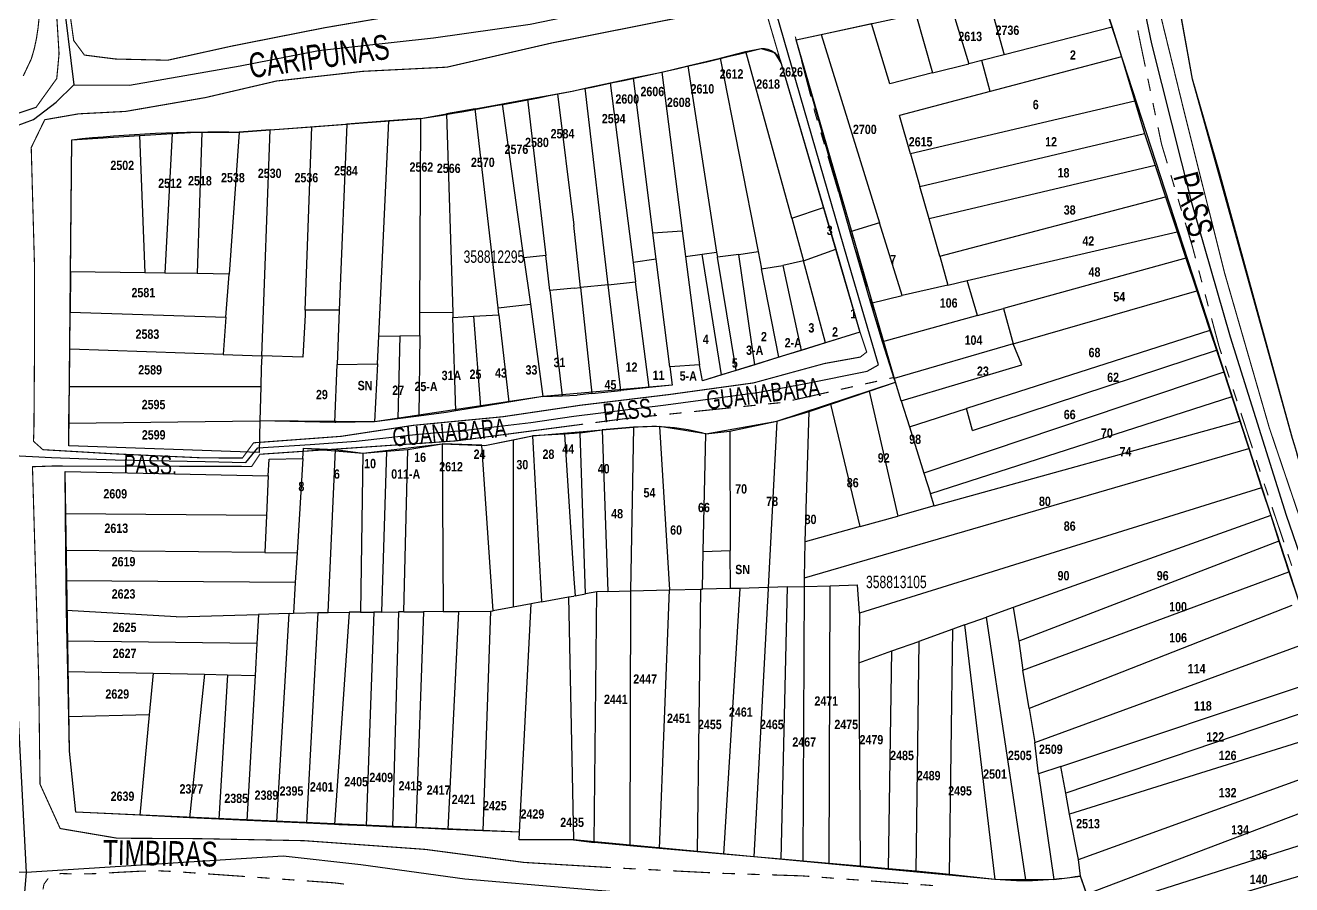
# Model space of a CAD drawing. Extents: x 201676 to 203188, y 4837754 to 4839005.
# Drawn here: x 202229.9 to 202434.2, y 4838396.4 to 4838535 of the extents above; entities that cross this region are included whole.
import ezdxf
from ezdxf.enums import TextEntityAlignment as Align

# ---------------------------------------------------------------- set-up
doc = ezdxf.new("R2010")
doc.units = 0
doc.header["$LTSCALE"] = 1.5
doc.header["$MEASUREMENT"] = 0
for name, pattern in [('PHANTOMX2', [5, 2.5, -0.5, 0.5, -0.5, 0.5, -0.5]), ('TRACO_11', [8, 3, -1, 3, -1]), ('TRACO_25', [8, 3, -1, 1, -1, 1, -1])]:
    doc.linetypes.add(name, pattern=pattern)
for name, color, linetype in [('CD-MALHA-LOTES', 40, 'CONTINUOUS'), ('CD_TXT_QUADRA', 7, 'CONTINUOUS'), ('HD-CURSO-PERENE', 170, 'CONTINUOUS'), ('RU-QUADRAS', 210, 'CONTINUOUS'), ('SV-EIXO-RUA-N-PAV', 6, 'CONTINUOUS'), ('SV-EIXO-RUA-PAV', 20, 'CONTINUOUS'), ('SV-RUA-NAO-PAV-S-GUIA-C-GUIA', 7, 'PHANTOMX2'), ('SV-RUA-PAVIM-S-GUIA-C-GUIA', 7, 'CONTINUOUS'), ('SV-TXT-RUA-N-PAV-S-GUIA-C-GUIA', 7, 'CONTINUOUS'), ('Th_NmrPort', 7, 'CONTINUOUS')]:
    doc.layers.add(name, color=color, linetype=linetype)
doc.styles.add('ARIAL', font='ARIAL.TTF')
doc.styles.get("Standard").update_dxf_attribs({"font": 'swisscbo.ttf'})

msp = doc.modelspace()

# ---------------------------------------------------------------- linework, layer by layer
at = {"layer": 'CD-MALHA-LOTES', "linetype": 'Continuous'}
for p, q in [((202403.24, 4838540.69), (202405.2, 4838534.68)), ((202418.17, 4838526.28), (202415.71, 4838540)), ((202379.4, 4838537.56), (202382.11, 4838528.79)), ((202385.57, 4838538.37), (202387.78, 4838530.23)), ((202358.27, 4838533.53), (202366.41, 4838535.3)), ((202369.37, 4838525.54), (202366.41, 4838535.3)), ((202373.53, 4838536.79), (202376.27, 4838527.3)), ((202354.24, 4838532.66), (202358.27, 4838533.53)), ((202358.27, 4838533.53), (202367.7, 4838503.13)), ((202405.2, 4838534.68), (202387.78, 4838530.23)), ((202405.2, 4838534.68), (202406.71, 4838529.9)), ((202346.11, 4838530.77), (202348.59, 4838531.24)), ((202348.59, 4838531.24), (202350.76, 4838530.59)), ((202362.99, 4838501.68), (202354.24, 4838532.66)), ((202336.79, 4838528.45), (202341.98, 4838529.7)), ((202341.98, 4838529.7), (202346.11, 4838530.77)), ((202341.98, 4838529.7), (202348.11, 4838498.48)), ((202353.53, 4838503.88), (202346.11, 4838530.77)), ((202350.76, 4838530.59), (202351.84, 4838528.85)), ((202384.19, 4838529.32), (202382.11, 4838528.79)), ((202387.78, 4838530.23), (202384.19, 4838529.32)), ((202385.52, 4838524.32), (202384.19, 4838529.32)), ((202406.71, 4838529.9), (202385.52, 4838524.32)), ((202406.71, 4838529.9), (202408.9, 4838522.75)), ((202327.99, 4838526.53), (202332.56, 4838527.44)), ((202332.56, 4838527.44), (202336.79, 4838528.45)), ((202332.56, 4838527.44), (202335.88, 4838501.86)), ((202336.79, 4838528.45), (202341.43, 4838498.37)), ((202351.84, 4838528.85), (202358.68, 4838505.6)), ((202376.27, 4838527.3), (202369.37, 4838525.54)), ((202376.27, 4838527.3), (202382.11, 4838528.79)), ((202320.2, 4838524.84), (202324.23, 4838525.73)), ((202324.23, 4838525.73), (202327.99, 4838526.53)), ((202324.23, 4838525.73), (202327.95, 4838496.75)), ((202331.14, 4838501.53), (202327.99, 4838526.53)), ((202422.55, 4838511.22), (202418.17, 4838526.28)), ((202306.87, 4838522.34), (202310.94, 4838523.08)), ((202310.94, 4838523.08), (202315.76, 4838523.96)), ((202310.94, 4838523.08), (202313.86, 4838497.87)), ((202315.76, 4838523.96), (202318.4, 4838524.44)), ((202315.76, 4838523.96), (202318.41, 4838502.73)), ((202318.4, 4838524.44), (202320.2, 4838524.84)), ((202323.95, 4838493.14), (202320.2, 4838524.84)), ((202385.52, 4838524.32), (202370.9, 4838520.46)), ((202302.49, 4838521.54), (202297.83, 4838520.69)), ((202302.49, 4838521.54), (202306.87, 4838522.34)), ((202306.16, 4838489.41), (202302.49, 4838521.54)), ((202310.34, 4838497.47), (202306.87, 4838522.34)), ((202408.9, 4838522.75), (202372.67, 4838514.25)), ((202408.9, 4838522.75), (202410.46, 4838517.56)), ((202276.15, 4838518.62), (202281.75, 4838519.05)), ((202281.75, 4838519.05), (202280.55, 4838489.04)), ((202288.56, 4838519.56), (202281.75, 4838519.05)), ((202286.92, 4838484.86), (202288.56, 4838519.56)), ((202293.73, 4838519.95), (202288.56, 4838519.56)), ((202293.55, 4838488.59), (202293.73, 4838519.95)), ((202293.73, 4838519.95), (202297.83, 4838520.69)), ((202297.83, 4838520.69), (202298.87, 4838488.68)), ((202372.67, 4838514.25), (202370.9, 4838520.46)), ((202237.41, 4838516.54), (202248.35, 4838517.21)), ((202248.35, 4838517.21), (202253.58, 4838517.52)), ((202248.35, 4838517.21), (202249.17, 4838495.05)), ((202253.58, 4838517.52), (202252.41, 4838495)), ((202253.58, 4838517.52), (202257.6, 4838517.77)), ((202257.6, 4838517.77), (202258.37, 4838517.77)), ((202258.37, 4838517.77), (202257.65, 4838494.93)), ((202258.37, 4838517.77), (202264.42, 4838517.77)), ((202264.42, 4838517.77), (202262.77, 4838494.86)), ((202269.43, 4838518.12), (202264.42, 4838517.77)), ((202268.05, 4838481.66), (202269.43, 4838518.12)), ((202269.43, 4838518.12), (202276.15, 4838518.62)), ((202275.06, 4838489.04), (202276.15, 4838518.62)), ((202374.19, 4838508.97), (202410.46, 4838517.56)), ((202410.46, 4838517.56), (202412.17, 4838512.4)), ((202237.2, 4838495.21), (202237.41, 4838516.54)), ((202372.67, 4838514.25), (202374.19, 4838508.97)), ((202412.17, 4838512.4), (202375.69, 4838503.75)), ((202412.17, 4838512.4), (202413.84, 4838507.33)), ((202434.34, 4838468.33), (202422.55, 4838511.22)), ((202375.69, 4838503.75), (202374.19, 4838508.97)), ((202377.43, 4838497.74), (202413.84, 4838507.33)), ((202413.84, 4838507.33), (202415.69, 4838501.7)), ((202353.53, 4838503.88), (202358.68, 4838505.6)), ((202358.68, 4838505.6), (202360.67, 4838498.86)), ((202319.48, 4838492.68), (202318.41, 4838502.73)), ((202353.53, 4838503.88), (202355.45, 4838496.99)), ((202367.7, 4838503.13), (202362.99, 4838501.68)), ((202371.33, 4838491.38), (202367.7, 4838503.13)), ((202377.43, 4838497.74), (202375.69, 4838503.75)), ((202331.14, 4838501.53), (202335.88, 4838501.86)), ((202331.68, 4838497.24), (202331.14, 4838501.53)), ((202335.88, 4838501.86), (202336.42, 4838497.68)), ((202366.3, 4838490.18), (202362.99, 4838501.68)), ((202381.82, 4838493.8), (202415.69, 4838501.7)), ((202415.69, 4838501.7), (202417.12, 4838497.41)), ((202339.07, 4838498.05), (202341.43, 4838498.37)), ((202341.43, 4838498.37), (202341.56, 4838497.56)), ((202344.98, 4838498.04), (202348.11, 4838498.48)), ((202348.11, 4838498.48), (202348.66, 4838495.68)), ((202355.45, 4838496.99), (202360.67, 4838498.86)), ((202360.67, 4838498.86), (202364.55, 4838485.49)), ((202313.86, 4838497.87), (202310.34, 4838497.47)), ((202310.34, 4838497.47), (202311.38, 4838490.02)), ((202314.52, 4838492.22), (202313.86, 4838497.87)), ((202331.68, 4838497.24), (202327.95, 4838496.75)), ((202327.95, 4838496.75), (202328.35, 4838493.62)), ((202333.85, 4838479.92), (202331.68, 4838497.24)), ((202336.42, 4838497.68), (202339.07, 4838498.05)), ((202336.42, 4838497.68), (202338.67, 4838480.23)), ((202342.22, 4838478.59), (202339.07, 4838498.05)), ((202344.98, 4838498.04), (202341.56, 4838497.56)), ((202344.58, 4838479.32), (202341.56, 4838497.56)), ((202347.58, 4838480.24), (202344.98, 4838498.04)), ((202355.45, 4838496.99), (202352.1, 4838496.23)), ((202359.01, 4838483.78), (202355.45, 4838496.99)), ((202377.43, 4838497.74), (202378.73, 4838493.08)), ((202417.12, 4838497.41), (202387.68, 4838489.31)), ((202417.12, 4838497.41), (202418.87, 4838492.16)), ((202237.2, 4838495.21), (202237.14, 4838488.74)), ((202249.17, 4838495.05), (202237.2, 4838495.21)), ((202252.41, 4838495), (202249.17, 4838495.05)), ((202257.65, 4838494.93), (202252.41, 4838495)), ((202262.77, 4838494.86), (202257.65, 4838494.93)), ((202262.26, 4838487.92), (202262.77, 4838494.86)), ((202348.66, 4838495.68), (202352.1, 4838496.23)), ((202351.45, 4838481.44), (202348.66, 4838495.68)), ((202352.1, 4838496.23), (202355.04, 4838482.55)), ((202318.42, 4838492.57), (202314.52, 4838492.22)), ((202318.42, 4838492.57), (202319.48, 4838492.68)), ((202323.95, 4838493.14), (202319.48, 4838492.68)), ((202319.48, 4838492.68), (202321.3, 4838475.59)), ((202323.95, 4838493.14), (202328.35, 4838493.62)), ((202325.96, 4838476.08), (202323.95, 4838493.14)), ((202330.53, 4838476.57), (202328.35, 4838493.62)), ((202378.73, 4838493.08), (202371.33, 4838491.38)), ((202378.73, 4838493.08), (202381.82, 4838493.8)), ((202383.5, 4838488.16), (202381.82, 4838493.8)), ((202314.52, 4838492.22), (202316.49, 4838475.23)), ((202366.3, 4838490.18), (202371.33, 4838491.38)), ((202389.24, 4838483.58), (202418.87, 4838492.16)), ((202418.87, 4838492.16), (202421, 4838485.78)), ((202237.08, 4838482.75), (202237.14, 4838488.74)), ((202237.14, 4838488.74), (202262.26, 4838487.92)), ((202275.03, 4838488.29), (202274.69, 4838481.43)), ((202275.06, 4838489.04), (202275.03, 4838488.29)), ((202280.55, 4838489.04), (202275.06, 4838489.04)), ((202280.55, 4838489.04), (202280.2, 4838480.26)), ((202293.53, 4838484.97), (202293.55, 4838488.59)), ((202298.87, 4838488.68), (202293.55, 4838488.59)), ((202298.87, 4838488.68), (202298.9, 4838487.87)), ((202302.23, 4838488.05), (202306.29, 4838488.27)), ((202306.16, 4838489.41), (202311.38, 4838490.02)), ((202306.29, 4838488.27), (202306.16, 4838489.41)), ((202306.29, 4838488.27), (202307.89, 4838474.2)), ((202311.38, 4838490.02), (202313.37, 4838475.11)), ((202368.2, 4838483.95), (202366.3, 4838490.18)), ((202383.5, 4838488.16), (202368.2, 4838483.95)), ((202383.5, 4838488.16), (202387.68, 4838489.31)), ((202387.68, 4838489.31), (202389.24, 4838483.58)), ((202262.26, 4838487.92), (202261.83, 4838481.88)), ((202298.9, 4838487.87), (202302.23, 4838488.05)), ((202299.38, 4838472.8), (202298.9, 4838487.87)), ((202302.23, 4838488.05), (202303.33, 4838473.45)), ((202286.7, 4838480.36), (202286.92, 4838484.86)), ((202286.92, 4838484.86), (202290.33, 4838484.91)), ((202290.33, 4838484.91), (202290, 4838471.5)), ((202290.33, 4838484.91), (202293.53, 4838484.97)), ((202293.53, 4838484.97), (202293.38, 4838471.92)), ((202364.55, 4838485.49), (202359.01, 4838483.78)), ((202421, 4838485.78), (202381.72, 4838473.18)), ((202421, 4838485.78), (202422.06, 4838482.61)), ((202237.02, 4838476.7), (202237.08, 4838482.75)), ((202261.83, 4838481.88), (202237.08, 4838482.75)), ((202355.04, 4838482.55), (202351.45, 4838481.44)), ((202359.01, 4838483.78), (202355.04, 4838482.55)), ((202370.04, 4838478.01), (202368.2, 4838483.95)), ((202389.24, 4838483.58), (202370.04, 4838478.01)), ((202382.72, 4838469.64), (202422.06, 4838482.61)), ((202390.67, 4838480.24), (202389.24, 4838483.58)), ((202422.06, 4838482.61), (202423.23, 4838479.06)), ((202261.83, 4838481.88), (202268.05, 4838481.66)), ((202268.05, 4838481.66), (202267.97, 4838479.69)), ((202274.69, 4838481.43), (202268.05, 4838481.66)), ((202279.83, 4838470.9), (202280.2, 4838480.26)), ((202280.2, 4838480.26), (202286.7, 4838480.36)), ((202286.7, 4838480.36), (202286.26, 4838471.02)), ((202338.67, 4838480.23), (202333.85, 4838479.92)), ((202339.15, 4838477.64), (202338.67, 4838480.23)), ((202347.58, 4838480.24), (202344.58, 4838479.32)), ((202351.45, 4838481.44), (202347.58, 4838480.24)), ((202371.19, 4838474.4), (202390.67, 4838480.24)), ((202267.97, 4838479.69), (202267.9, 4838476.7)), ((202333.85, 4838479.92), (202334.23, 4838476.96)), ((202342.22, 4838478.59), (202339.15, 4838477.64)), ((202344.58, 4838479.32), (202342.22, 4838478.59)), ((202370.27, 4838477.41), (202370.04, 4838478.01)), ((202423.23, 4838479.06), (202374.87, 4838462.76)), ((202423.23, 4838479.06), (202424.52, 4838475.06)), ((202236.96, 4838470.79), (202237.02, 4838476.7)), ((202237.02, 4838476.7), (202267.9, 4838476.7)), ((202267.9, 4838476.7), (202267.77, 4838471.2)), ((202321.3, 4838475.59), (202325.96, 4838476.08)), ((202330.53, 4838476.57), (202325.96, 4838476.08)), ((202334.23, 4838476.96), (202330.53, 4838476.57)), ((202359.82, 4838473.85), (202366.05, 4838475.97)), ((202366.05, 4838475.97), (202370.27, 4838477.41)), ((202366.05, 4838475.97), (202370.66, 4838455.81)), ((202371.19, 4838474.4), (202370.27, 4838477.41)), ((202307.89, 4838474.2), (202303.33, 4838473.45)), ((202313.37, 4838475.11), (202307.89, 4838474.2)), ((202313.37, 4838475.11), (202316.49, 4838475.23)), ((202316.49, 4838475.23), (202318.94, 4838475.33)), ((202321.3, 4838475.59), (202318.94, 4838475.33)), ((202371.19, 4838474.4), (202372.52, 4838470.23)), ((202424.52, 4838475.06), (202375.91, 4838459.43)), ((202424.52, 4838475.06), (202425.81, 4838471.14)), ((202293.38, 4838471.92), (202290, 4838471.5)), ((202297.81, 4838472.54), (202293.38, 4838471.92)), ((202299.38, 4838472.8), (202297.81, 4838472.54)), ((202303.33, 4838473.45), (202299.38, 4838472.8)), ((202351.13, 4838471.13), (202356.36, 4838472.67)), ((202355.69, 4838451.67), (202356.36, 4838472.67)), ((202356.36, 4838472.67), (202359.82, 4838473.85)), ((202364.6, 4838454.14), (202359.82, 4838473.85)), ((202372.52, 4838470.23), (202381.72, 4838473.18)), ((202382.72, 4838469.64), (202381.72, 4838473.18)), ((202236.93, 4838467.17), (202236.96, 4838470.79)), ((202236.96, 4838470.79), (202267.77, 4838471.2)), ((202267.77, 4838471.2), (202267.64, 4838466.1)), ((202279.83, 4838470.9), (202267.77, 4838471.2)), ((202280.01, 4838470.9), (202279.83, 4838470.9)), ((202286.26, 4838471.02), (202280.01, 4838470.9)), ((202290, 4838471.5), (202286.26, 4838471.02)), ((202328.03, 4838470.15), (202322.97, 4838469.75)), ((202328.03, 4838470.15), (202327.54, 4838443.76)), ((202332.2, 4838470.29), (202328.03, 4838470.15)), ((202339.69, 4838469.11), (202332.2, 4838470.29)), ((202332.2, 4838470.29), (202333.8, 4838443.93)), ((202343.53, 4838469.53), (202351.13, 4838471.13)), ((202351.13, 4838471.13), (202349.74, 4838444.3)), ((202372.52, 4838470.23), (202374.87, 4838462.76)), ((202376.53, 4838457.45), (202425.81, 4838471.14)), ((202425.81, 4838471.14), (202427.25, 4838466.7)), ((202304.01, 4838467.22), (202308.58, 4838468.13)), ((202308.58, 4838468.13), (202311.72, 4838468.76)), ((202308.58, 4838468.13), (202308.58, 4838441.13)), ((202316.87, 4838469.04), (202311.72, 4838468.76)), ((202311.72, 4838468.76), (202313.18, 4838441.97)), ((202318.42, 4838469.12), (202316.87, 4838469.04)), ((202316.87, 4838469.04), (202318.41, 4838445.71)), ((202319.44, 4838469.23), (202318.42, 4838469.12)), ((202319.44, 4838469.23), (202322.97, 4838469.75)), ((202320.3, 4838443.26), (202319.44, 4838469.23)), ((202322.97, 4838469.75), (202323.85, 4838443.67)), ((202339.27, 4838450.1), (202339.69, 4838469.11)), ((202339.69, 4838469.11), (202343.53, 4838469.53)), ((202343.53, 4838469.53), (202343.59, 4838450.29)), ((202267.64, 4838466.1), (202236.93, 4838467.17)), ((202274.68, 4838465.09), (202274.78, 4838466.75)), ((202274.78, 4838466.75), (202279.93, 4838466.55)), ((202278.76, 4838440.27), (202279.93, 4838466.55)), ((202279.93, 4838466.55), (202284.36, 4838465.98)), ((202284.36, 4838465.98), (202284, 4838440.31)), ((202284.36, 4838465.98), (202288.15, 4838466.29)), ((202288.15, 4838466.29), (202287.36, 4838440.33)), ((202288.15, 4838466.29), (202291.63, 4838466.58)), ((202290.96, 4838440.36), (202291.63, 4838466.58)), ((202291.63, 4838466.58), (202297.16, 4838467.46)), ((202297.16, 4838467.46), (202297.32, 4838440.41)), ((202303.53, 4838467.24), (202297.16, 4838467.46)), ((202303.53, 4838467.24), (202304.01, 4838467.22)), ((202305.36, 4838440.54), (202303.53, 4838467.24)), ((202355.59, 4838445.86), (202427.25, 4838466.7)), ((202427.25, 4838466.7), (202429.3, 4838460.38)), ((202269.11, 4838462.3), (202269.23, 4838465)), ((202269.23, 4838465), (202274.68, 4838465.09)), ((202274.68, 4838465.09), (202273.75, 4838449.89)), ((202236.42, 4838456.19), (202236.35, 4838463.03)), ((202236.35, 4838463.03), (202269.11, 4838462.3)), ((202269.11, 4838462.3), (202268.83, 4838455.93)), ((202374.87, 4838462.76), (202375.91, 4838459.43)), ((202429.3, 4838460.38), (202364.46, 4838440.13)), ((202429.3, 4838460.38), (202430.8, 4838455.89)), ((202376.53, 4838457.45), (202375.91, 4838459.43)), ((202268.83, 4838455.93), (202236.42, 4838456.19)), ((202236.47, 4838450.25), (202236.42, 4838456.19)), ((202268.83, 4838455.93), (202268.56, 4838449.94)), ((202364.6, 4838454.14), (202370.66, 4838455.81)), ((202376.53, 4838457.45), (202370.66, 4838455.81)), ((202430.8, 4838455.89), (202389.27, 4838441.05)), ((202430.8, 4838455.89), (202432.13, 4838451.79)), ((202364.6, 4838454.14), (202355.69, 4838451.67)), ((202355.59, 4838445.86), (202355.69, 4838451.67)), ((202432.13, 4838451.79), (202390.18, 4838435.62)), ((202432.13, 4838451.79), (202433.72, 4838446.84)), ((202268.56, 4838449.94), (202236.47, 4838450.25)), ((202236.51, 4838445.36), (202236.47, 4838450.25)), ((202268.56, 4838449.94), (202273.75, 4838449.89)), ((202273.75, 4838449.89), (202273.46, 4838445.11)), ((202339.13, 4838444.05), (202339.27, 4838450.1)), ((202339.27, 4838450.1), (202343.59, 4838450.29)), ((202343.67, 4838444.16), (202343.59, 4838450.29)), ((202273.46, 4838445.11), (202236.51, 4838445.36)), ((202236.55, 4838440.56), (202236.51, 4838445.36)), ((202318.41, 4838445.71), (202318.59, 4838442.94)), ((202355.59, 4838444.45), (202355.59, 4838445.86)), ((202390.84, 4838430.94), (202433.72, 4838446.84)), ((202433.72, 4838446.84), (202435.37, 4838441.88)), ((202273.46, 4838445.11), (202273.15, 4838440.13)), ((202318.59, 4838442.94), (202320.3, 4838443.26)), ((202322.11, 4838443.6), (202320.3, 4838443.26)), ((202321.69, 4838403.14), (202322.11, 4838443.6)), ((202323.85, 4838443.67), (202322.11, 4838443.6)), ((202323.85, 4838443.67), (202327.54, 4838443.76)), ((202327.54, 4838443.76), (202327.43, 4838402.6)), ((202327.54, 4838443.76), (202333.8, 4838443.93)), ((202332.21, 4838402.19), (202333.8, 4838443.93)), ((202333.8, 4838443.93), (202338.81, 4838444.04)), ((202338.81, 4838444.04), (202338.27, 4838401.66)), ((202338.81, 4838444.04), (202339.13, 4838444.05)), ((202343.67, 4838444.16), (202339.13, 4838444.05)), ((202345.19, 4838444.14), (202342.55, 4838401.3)), ((202345.19, 4838444.14), (202343.67, 4838444.16)), ((202349.74, 4838444.3), (202345.19, 4838444.14)), ((202349.74, 4838444.13), (202347.4, 4838400.87)), ((202352.88, 4838444.38), (202349.74, 4838444.3)), ((202349.74, 4838444.13), (202349.74, 4838444.3)), ((202351.81, 4838400.49), (202352.88, 4838444.38)), ((202352.88, 4838444.38), (202355.59, 4838444.45)), ((202355.37, 4838400.17), (202355.59, 4838444.45)), ((202355.59, 4838444.45), (202359.72, 4838444.55)), ((202359.6, 4838399.79), (202359.72, 4838444.55)), ((202359.72, 4838444.55), (202364.15, 4838444.7)), ((202364.46, 4838440.13), (202364.15, 4838444.7)), ((202311.5, 4838441.66), (202308.58, 4838441.13)), ((202309.64, 4838404.81), (202311.5, 4838441.66)), ((202313.18, 4838441.97), (202311.5, 4838441.66)), ((202313.18, 4838441.97), (202317.55, 4838442.77)), ((202317.55, 4838442.77), (202318.41, 4838442.92)), ((202317.55, 4838442.77), (202318.36, 4838403.57)), ((202318.59, 4838442.94), (202318.41, 4838442.92)), ((202434.19, 4838441.41), (202391.86, 4838424.76)), ((202254.23, 4838439.56), (202236.55, 4838440.56)), ((202236.66, 4838435.64), (202236.55, 4838440.56)), ((202254.23, 4838439.56), (202267.55, 4838439.96)), ((202267.55, 4838439.96), (202267.28, 4838435.27)), ((202272.48, 4838440.11), (202267.55, 4838439.96)), ((202270.5, 4838406.48), (202272.48, 4838440.11)), ((202272.48, 4838440.11), (202273.15, 4838440.13)), ((202273.15, 4838440.13), (202277.12, 4838440.26)), ((202277.12, 4838440.26), (202275.25, 4838406.25)), ((202277.12, 4838440.26), (202278.76, 4838440.27)), ((202278.76, 4838440.27), (202282.13, 4838440.29)), ((202282.13, 4838440.29), (202279.79, 4838406.04)), ((202284, 4838440.31), (202282.13, 4838440.29)), ((202284, 4838440.31), (202286.14, 4838440.33)), ((202286.14, 4838440.33), (202284.91, 4838405.82)), ((202287.36, 4838440.33), (202286.14, 4838440.33)), ((202287.36, 4838440.33), (202290.12, 4838440.36)), ((202290.12, 4838440.36), (202289.16, 4838405.65)), ((202290.96, 4838440.36), (202290.12, 4838440.36)), ((202290.96, 4838440.36), (202294.13, 4838440.39)), ((202294.13, 4838440.39), (202292.9, 4838405.5)), ((202297.32, 4838440.41), (202294.13, 4838440.39)), ((202297.32, 4838440.41), (202299.79, 4838440.43)), ((202299.79, 4838440.43), (202298.08, 4838405.28)), ((202299.79, 4838440.43), (202304.96, 4838440.47)), ((202304.96, 4838440.47), (202303.72, 4838405.05)), ((202304.96, 4838440.47), (202305.36, 4838440.54)), ((202308.58, 4838441.13), (202305.36, 4838440.54)), ((202364.46, 4838440.13), (202364.35, 4838432.15)), ((202381.43, 4838438.25), (202384.98, 4838439.52)), ((202389.27, 4838441.05), (202384.98, 4838439.52)), ((202391.29, 4838397.12), (202384.98, 4838439.52)), ((202389.27, 4838441.05), (202390.18, 4838435.62)), ((202379.51, 4838437.56), (202374.03, 4838435.61)), ((202379.01, 4838397.98), (202379.51, 4838437.56)), ((202381.43, 4838438.25), (202379.51, 4838437.56)), ((202381.43, 4838438.25), (202386.31, 4838397.19)), ((202267.28, 4838435.27), (202236.66, 4838435.64)), ((202236.77, 4838430.72), (202236.66, 4838435.64)), ((202267.28, 4838435.27), (202266.98, 4838430.12)), ((202369.69, 4838434.06), (202374.03, 4838435.61)), ((202374.03, 4838435.61), (202373.58, 4838398.53)), ((202390.18, 4838435.62), (202390.84, 4838430.94)), ((202392.73, 4838419.27), (202436.11, 4838435.15)), ((202364.35, 4838432.15), (202369.69, 4838434.06)), ((202369.14, 4838398.93), (202369.69, 4838434.06)), ((202364.35, 4838432.15), (202364.57, 4838399.34)), ((202236.77, 4838430.72), (202250.52, 4838430.45)), ((202236.93, 4838423.42), (202236.77, 4838430.72)), ((202250.52, 4838430.45), (202249.9, 4838423.77)), ((202250.52, 4838430.45), (202258.81, 4838430.29)), ((202258.81, 4838430.29), (202256.4, 4838407.16)), ((202258.81, 4838430.29), (202262.53, 4838430.21)), ((202262.53, 4838430.21), (202261.11, 4838406.93)), ((202262.53, 4838430.21), (202266.98, 4838430.12)), ((202266.98, 4838430.12), (202265.62, 4838406.72)), ((202391.86, 4838424.76), (202390.84, 4838430.94)), ((202396.93, 4838415.41), (202437.85, 4838429.06)), ((202439, 4838425.1), (202397.76, 4838411.1)), ((202249.9, 4838423.77), (202236.93, 4838423.42)), ((202237.05, 4838417.88), (202236.93, 4838423.42)), ((202249.9, 4838423.77), (202248.4, 4838407.54)), ((202391.86, 4838424.76), (202392.73, 4838419.27)), ((202440.23, 4838420.82), (202398.34, 4838407.74)), ((202393.34, 4838414.25), (202392.73, 4838419.27)), ((202238.06, 4838408.04), (202237.05, 4838417.88)), ((202396.93, 4838415.41), (202393.34, 4838414.25)), ((202397.76, 4838411.1), (202396.93, 4838415.41)), ((202399.79, 4838400.41), (202441.73, 4838415.63)), ((202393.34, 4838414.25), (202395.82, 4838397.19)), ((202398.34, 4838407.74), (202397.76, 4838411.1)), ((202443.13, 4838410.75), (202401.14, 4838394.84)), ((202248.4, 4838407.54), (202238.06, 4838408.04)), ((202256.4, 4838407.16), (202248.4, 4838407.54)), ((202261.11, 4838406.93), (202256.4, 4838407.16)), ((202265.62, 4838406.72), (202261.11, 4838406.93)), ((202270.5, 4838406.48), (202265.62, 4838406.72)), ((202275.25, 4838406.25), (202270.5, 4838406.48)), ((202399.79, 4838400.41), (202398.34, 4838407.74)), ((202279.79, 4838406.04), (202275.25, 4838406.25)), ((202280.49, 4838406), (202279.79, 4838406.04)), ((202284.91, 4838405.82), (202280.49, 4838406)), ((202289.16, 4838405.65), (202284.91, 4838405.82)), ((202292.9, 4838405.5), (202289.16, 4838405.65)), ((202298.08, 4838405.28), (202292.9, 4838405.5)), ((202303.72, 4838405.05), (202298.08, 4838405.28)), ((202309.64, 4838404.81), (202303.72, 4838405.05)), ((202309.57, 4838403.56), (202309.64, 4838404.81)), ((202444.64, 4838405.57), (202402.06, 4838392.05)), ((202318.36, 4838403.57), (202309.57, 4838403.56)), ((202318.36, 4838403.57), (202321.69, 4838403.14)), ((202327.43, 4838402.6), (202321.69, 4838403.14)), ((202332.21, 4838402.19), (202327.43, 4838402.6)), ((202338.27, 4838401.66), (202332.21, 4838402.19)), ((202342.55, 4838401.3), (202338.27, 4838401.66)), ((202347.4, 4838400.87), (202342.55, 4838401.3)), ((202351.81, 4838400.49), (202347.4, 4838400.87)), ((202355.37, 4838400.17), (202351.81, 4838400.49)), ((202400.11, 4838397.74), (202399.79, 4838400.41)), ((202446.01, 4838400.85), (202403.36, 4838388.27)), ((202359.6, 4838399.79), (202355.37, 4838400.17)), ((202364.57, 4838399.34), (202359.6, 4838399.79)), ((202369.14, 4838398.93), (202364.57, 4838399.34)), ((202373.58, 4838398.53), (202369.14, 4838398.93)), ((202379.01, 4838397.98), (202373.58, 4838398.53)), ((202386.31, 4838397.19), (202379.01, 4838397.98)), ((202391.29, 4838397.12), (202386.31, 4838397.19)), ((202395.82, 4838397.19), (202391.29, 4838397.12)), ((202395.82, 4838397.19), (202400.11, 4838397.74)), ((202401.14, 4838394.84), (202400.11, 4838397.74))]:
    msp.add_line(p, q, dxfattribs=at)
at = {"layer": 'HD-CURSO-PERENE', "const_width": 0.18}
msp.add_lwpolyline([(202229.58, 4838526.81), (202230.89, 4838529.59), (202231.35, 4838531.17), (202231.71, 4838532.85), (202231.97, 4838534.57), (202232.15, 4838536.31)], dxfattribs=at)
at = {"layer": 'RU-QUADRAS', "color": 6, "linetype": 'Continuous'}
for points in [[(202415.71, 4838540), (202500.09, 4838545.5), (202505.25, 4838514.93), (202516.72, 4838453.25), (202445.4, 4838435.36, -0.023689), (202434.34, 4838468.33), (202418.17, 4838526.28)], [(202236.93, 4838467.17), (202237.41, 4838516.54, -0.030432), (202264.42, 4838517.77), (202293.73, 4838519.95, 0.020759), (202348.59, 4838531.24, -0.378842), (202351.84, 4838528.85), (202364.55, 4838485.49), (202339.15, 4838477.64), (202338.67, 4838480.23), (202333.85, 4838479.92), (202334.23, 4838476.96), (202313.46, 4838475.11), (202286.26, 4838471.02), (202267.77, 4838471.2), (202267.64, 4838466.1)]]:
    msp.add_lwpolyline(points, format="xyb", close=True, dxfattribs=at)
msp.add_lwpolyline([(202403.24, 4838540.69), (202435.37, 4838441.88)], dxfattribs=at)
msp.add_lwpolyline([(202446.01, 4838400.85), (202403.36, 4838388.27), (202400.11, 4838397.74, -0.063841), (202386.31, 4838397.19), (202318.36, 4838403.57), (202309.57, 4838403.56), (202309.64, 4838404.81), (202238.06, 4838408.04), (202237.05, 4838417.88), (202236.35, 4838463.03), (202269.11, 4838462.3), (202269.23, 4838465), (202274.68, 4838465.09), (202274.78, 4838466.75), (202284.36, 4838465.98), (202297.16, 4838467.46), (202304.01, 4838467.22), (202311.72, 4838468.76), (202328.03, 4838470.15, -0.095196), (202339.69, 4838469.11), (202351.13, 4838471.13), (202370.27, 4838477.41), (202354.24, 4838532.66), (202373.53, 4838536.79)], format="xyb", dxfattribs=at)
at = {"layer": 'SV-EIXO-RUA-N-PAV'}
for points in [[(202407.88, 4838549.87), (202411.57, 4838531.99), (202418.02, 4838506.38), (202424.28, 4838484.73), (202433.31, 4838455.98), (202438.84, 4838439.86), (202441.88, 4838430.46), (202447.13, 4838413.97), (202451, 4838399.23), (202451.19, 4838394.43), (202445.47, 4838392.59), (202429.07, 4838389.83), (202414.15, 4838387.62), (202401.06, 4838386.33), (202391.67, 4838387.62), (202389.64, 4838391.3), (202381.16, 4838390.56), (202365.32, 4838391.67), (202349.84, 4838393.14), (202338.41, 4838394.07), (202318.41, 4838395.71)], [(202318.41, 4838471.95), (202333.25, 4838473.78), (202348.01, 4838475.75), (202355.79, 4838477.2), (202365.7, 4838479.19), (202367.53, 4838480.2), (202362.51, 4838497.24), (202349.15, 4838543.6)], [(202226.89, 4838518.19), (202231.22, 4838519.77), (202234.91, 4838522.57), (202237.74, 4838525.37), (202246.73, 4838525.31), (202264.57, 4838528.48), (202277.2, 4838530.92), (202295.78, 4838532.95), (202311.33, 4838535.17), (202318.41, 4838536.63)], [(202226.89, 4838518.19), (202226.89, 4838486.87), (202226.96, 4838465.65), (202228.34, 4838431.48), (202230.04, 4838398.31), (202229.06, 4838386.77), (202228.34, 4838348.03), (202228.7, 4838308.57), (202230.15, 4838261.5), (202230.81, 4838208.61), (202232.21, 4838151.08), (202233.22, 4838130.48), (202233.22, 4838121.8)], [(202226.96, 4838465.65), (202234.13, 4838465.25), (202244.42, 4838464.9), (202258.9, 4838464.61), (202265.49, 4838464.44), (202267.4, 4838466.81), (202275.84, 4838467.39), (202283.27, 4838467.91), (202293.33, 4838469.01), (202300.5, 4838469.64), (202311.45, 4838470.91), (202318.41, 4838471.95)], [(202318.41, 4838395.71), (202300.83, 4838397.22), (202284.05, 4838399.56), (202271.53, 4838400.93), (202230.04, 4838398.31), (202170.65, 4838398.64), (202108.68, 4838400.35), (202065.6, 4838399.98), (202056.54, 4838400.35), (202028.67, 4838399.62), (202015.99, 4838397.81), (201977.62, 4838397.09), (201963.36, 4838396.18)]]:
    msp.add_lwpolyline(points, dxfattribs=at)
at = {"layer": 'SV-EIXO-RUA-PAV'}
msp.add_lwpolyline([(202231.87, 4838640.66), (202232.08, 4838626.16), (202233.42, 4838602.99), (202235.04, 4838571.72), (202236.12, 4838551.24), (202235.85, 4838540.73), (202237.74, 4838525.37)], dxfattribs=at)
at = {"layer": 'SV-RUA-NAO-PAV-S-GUIA-C-GUIA', "linetype": 'TRACO_25', "const_width": 0.18, "flags": 128}
for points in [[(202517.53, 4838453.72), (202516.95, 4838452.84), (202444.23, 4838432.53), (202439.08, 4838444.93), (202430.56, 4838470.09), (202423.38, 4838494.96), (202416.96, 4838520.56), (202412.4, 4838539.21), (202411.73, 4838545.53)], [(202318.41, 4838540.62), (202309.94, 4838538.9), (202293.53, 4838537.22), (202278.2, 4838534.6), (202263.36, 4838531.67), (202252.89, 4838529.36), (202244.49, 4838529.55), (202239.45, 4838530.19)], [(202318.41, 4838532.85), (202334.97, 4838536.14), (202348.98, 4838538.61), (202358.45, 4838506.28), (202360.42, 4838499.56), (202364.41, 4838485.94), (202365.63, 4838482.28), (202364.6, 4838481.47), (202358.82, 4838480.43), (202347.37, 4838477.3), (202333.81, 4838475.43), (202319.41, 4838473.69), (202318.41, 4838473.54)], [(202318.41, 4838532.85), (202314.7, 4838532.11), (202297.93, 4838528.24), (202284.4, 4838527.57), (202270.45, 4838526.01), (202258.96, 4838523.33), (202246.09, 4838521.1), (202238.53, 4838520.71), (202233.05, 4838519.76), (202230.87, 4838515.27), (202231.38, 4838496.79), (202231.39, 4838481.58), (202231.31, 4838470.23), (202231.24, 4838467.88), (202232.75, 4838466.53), (202244.19, 4838465.86), (202258.68, 4838465.2), (202264.94, 4838465.19), (202266.74, 4838467.64), (202280.84, 4838468.68), (202292.45, 4838470.45), (202306.9, 4838471.84), (202318.41, 4838473.54)], [(202318.41, 4838470.45), (202299.43, 4838467.95), (202267.75, 4838465.79), (202266.44, 4838463.83), (202234.28, 4838463.89), (202231.07, 4838463.78), (202232.08, 4838429.33), (202232.29, 4838412.56), (202235.54, 4838405.41), (202244.74, 4838403.85), (202257.7, 4838403.78), (202274.9, 4838403.45), (202294.47, 4838402.04), (202310.36, 4838399.94), (202318.41, 4838399.46)]]:
    msp.add_lwpolyline(points, dxfattribs=at)
at = {"layer": 'SV-RUA-NAO-PAV-S-GUIA-C-GUIA', "const_width": 0.18}
for points in [[(202354.12, 4838533.16), (202354.62, 4838531.23)], [(202410.57, 4838528.33), (202409.35, 4838534.2)], [(202355.12, 4838529.29), (202356.63, 4838523.48)], [(202411.39, 4838524.41), (202410.98, 4838526.37)], [(202357.13, 4838521.55), (202357.31, 4838520.84)], [(202357.31, 4838520.84), (202357.67, 4838519.62)], [(202412.21, 4838520.49), (202411.8, 4838522.45)], [(202358.24, 4838517.7), (202358.81, 4838515.79)], [(202413.18, 4838515.87), (202412.62, 4838518.54)], [(202413.25, 4838515.61), (202413.18, 4838515.87)], [(202414.12, 4838512.73), (202413.25, 4838515.61)], [(202359.37, 4838513.87), (202361.08, 4838508.11)], [(202415.27, 4838508.9), (202414.7, 4838510.82)], [(202416.43, 4838505.07), (202415.85, 4838506.99)], [(202361.64, 4838506.2), (202362.21, 4838504.28)], [(202418.15, 4838499.36), (202417.01, 4838503.16)], [(202362.78, 4838502.36), (202363.35, 4838500.44)], [(202363.91, 4838498.52), (202365.61, 4838492.77)], [(202418.16, 4838499.33), (202418.15, 4838499.36)], [(202418.67, 4838497.4), (202418.16, 4838499.33)], [(202419.7, 4838493.53), (202419.19, 4838495.46)], [(202366.18, 4838490.85), (202366.75, 4838488.93)], [(202420.73, 4838489.67), (202420.22, 4838491.6)], [(202367.31, 4838487.02), (202367.6, 4838486.06)], [(202367.6, 4838486.06), (202367.88, 4838485.1)], [(202422.44, 4838483.28), (202421.25, 4838487.73)], [(202367.88, 4838485.1), (202367.88, 4838485.1)], [(202368.45, 4838483.18), (202368.69, 4838482.37)], [(202368.69, 4838482.37), (202369.64, 4838479.36)], [(202422.56, 4838482.91), (202422.44, 4838483.28)], [(202422.87, 4838481.96), (202422.56, 4838482.91)], [(202424.12, 4838478.16), (202423.49, 4838480.06)], [(202370.01, 4838478.18), (202369.27, 4838478.01)], [(202369.64, 4838479.36), (202369.75, 4838479.01)], [(202369.75, 4838479.01), (202369.94, 4838478.41)], [(202369.94, 4838478.41), (202370.01, 4838478.18)], [(202359.51, 4838475.82), (202353.66, 4838474.5)], [(202363.41, 4838476.7), (202361.46, 4838476.26)], [(202367.32, 4838477.57), (202365.37, 4838477.14)], [(202425.37, 4838474.36), (202424.74, 4838476.26)], [(202351.7, 4838474.11), (202349.71, 4838473.91)], [(202331.8, 4838472.06), (202329.81, 4838471.86)], [(202335.78, 4838472.47), (202333.79, 4838472.27)], [(202343.74, 4838473.29), (202337.77, 4838472.68)], [(202347.72, 4838473.7), (202345.73, 4838473.5)], [(202427.86, 4838466.76), (202425.99, 4838472.46)], [(202318.9, 4838470.51), (202318.41, 4838470.45)], [(202319.89, 4838470.65), (202318.9, 4838470.51)], [(202326.3, 4838471.49), (202321.87, 4838470.91)], [(202326.83, 4838471.55), (202326.3, 4838471.49)], [(202327.83, 4838471.65), (202326.83, 4838471.55)], [(202429.11, 4838462.96), (202428.48, 4838464.86)], [(202430.38, 4838459.16), (202429.74, 4838461.06)], [(202432.93, 4838451.58), (202431.01, 4838457.27)], [(202434.2, 4838447.79), (202433.56, 4838449.68)], [(202243.39, 4838398.25), (202245.38, 4838398.37)], [(202245.38, 4838398.37), (202245.81, 4838398.39)], [(202245.81, 4838398.39), (202248.38, 4838398.52)], [(202248.38, 4838398.52), (202248.79, 4838398.54)], [(202248.79, 4838398.54), (202249.38, 4838398.55)], [(202251.38, 4838398.57), (202251.77, 4838398.57)], [(202251.77, 4838398.57), (202253.38, 4838398.5)], [(202255.37, 4838398.37), (202257.37, 4838398.23)], [(202318.41, 4838399.46), (202324.4, 4838399.11)], [(202326.39, 4838398.99), (202326.65, 4838398.98)], [(202326.65, 4838398.98), (202328.39, 4838398.89)], [(202330.39, 4838398.79), (202332.39, 4838398.69)], [(202334.38, 4838398.58), (202340.38, 4838398.28)], [(202232.77, 4838395.59), (202232.92, 4838396.43)], [(202232.92, 4838396.43), (202233.6, 4838397.35)], [(202235.4, 4838398.08), (202235.64, 4838398.15)], [(202235.64, 4838398.15), (202237.39, 4838398.1)], [(202239.39, 4838398.09), (202239.81, 4838398.09)], [(202239.81, 4838398.09), (202240.39, 4838398.11)], [(202240.39, 4838398.11), (202241.32, 4838398.14)], [(202241.32, 4838398.14), (202241.39, 4838398.14)], [(202259.36, 4838398.09), (202265.35, 4838397.67)], [(202267.34, 4838397.53), (202269.34, 4838397.39)], [(202271.33, 4838397.24), (202273.33, 4838397.1)], [(202275.32, 4838396.96), (202279.31, 4838396.68)], [(202279.31, 4838396.68), (202279.75, 4838396.65)], [(202279.75, 4838396.65), (202281.3, 4838396.45)], [(202342.37, 4838398.18), (202344.37, 4838398.12)], [(202346.37, 4838398.05), (202348.37, 4838397.99)], [(202350.37, 4838397.93), (202354.37, 4838397.8)], [(202354.37, 4838397.8), (202355.22, 4838397.77)], [(202355.22, 4838397.77), (202356.36, 4838397.69)], [(202358.36, 4838397.54), (202360.35, 4838397.39)], [(202362.35, 4838397.24), (202364.34, 4838397.1)], [(202366.34, 4838396.95), (202370.33, 4838396.66)], [(202370.33, 4838396.66), (202370.65, 4838396.63)], [(202370.65, 4838396.63), (202372.32, 4838396.51)], [(202374.31, 4838396.36), (202376.31, 4838396.21)]]:
    msp.add_lwpolyline(points, dxfattribs=at)
at = {"layer": 'SV-RUA-PAVIM-S-GUIA-C-GUIA', "linetype": 'TRACO_11', "const_width": 0.18, "flags": 128}
for points in [[(202228, 4838634.69), (202231.28, 4838618.77), (202232.7, 4838592.43), (202233.61, 4838568.44), (202234.3, 4838547.5), (202235.36, 4838530.41), (202234.99, 4838526.41), (202231.65, 4838521.76), (202227.61, 4838520.42), (202223.64, 4838521.43)], [(202233.83, 4838634.87), (202233.72, 4838629.43), (202234.35, 4838609.59), (202235.95, 4838580.33), (202236.96, 4838551.33), (202236.77, 4838539.37), (202237.72, 4838532.54), (202239.45, 4838530.19)]]:
    msp.add_lwpolyline(points, dxfattribs=at)

# ---------------------------------------------------------------- texts
at = {"layer": 'CD_TXT_QUADRA', "linetype": 'Continuous', "style": 'ARIAL', "width": 0.7}
for s, p in [('358812295', (202300.61, 4838496.67)), ('358813105', (202365.52, 4838444.19))]:
    msp.add_text(s, height=2, dxfattribs=at).set_placement(p)
at = {"layer": 'SV-TXT-RUA-N-PAV-S-GUIA-C-GUIA', "style": 'ARIAL', "width": 0.7}
for s, height, rotation, p in [('CARIPUNAS', 4, 8, (202266.27, 4838526.44)), ('PASS.', 4, 285, (202415.07, 4838510.65)), ('PASS.          GUANABARA', 3, 7, (202323.3, 4838470.92)), ('GUANABARA', 3, 5, (202289.26, 4838467.03)), ('PASS.', 3, 359, (202245.74, 4838462.7)), ('TIMBIRAS', 4, 359, (202242.42, 4838399.58))]:
    msp.add_text(s, height=height, rotation=rotation, dxfattribs=at).set_placement(p)
at = {"layer": 'Th_NmrPort', "color": 1}
for s, p in [('2613', (202380.42, 4838533.2)), ('2736', (202386.42, 4838534.2)), ('2', (202398.42, 4838530.2)), ('2612', (202341.92, 4838527.15)), ('2626', (202351.53, 4838527.47)), ('2606', (202329.14, 4838524.31)), ('2610', (202337.22, 4838524.74)), ('2618', (202347.82, 4838525.51)), ('2600', (202325.1, 4838523.1)), ('2608', (202333.4, 4838522.56)), ('6', (202392.42, 4838522.2)), ('2594', (202322.91, 4838519.94)), ('2700', (202363.42, 4838518.2)), ('2580', (202310.53, 4838516.1)), ('2584', (202314.65, 4838517.5)), ('2615', (202372.42, 4838516.2)), ('12', (202394.42, 4838516.2)), ('2576', (202307.22, 4838515)), ('2502', (202243.64, 4838512.4)), ('2562', (202291.89, 4838512.12)), ('2566', (202296.3, 4838511.92)), ('2570', (202301.8, 4838512.89)), ('2518', (202256.17, 4838509.91)), ('2538', (202261.49, 4838510.41)), ('2530', (202267.42, 4838511.12)), ('2536', (202273.34, 4838510.41)), ('2584', (202279.73, 4838511.52)), ('18', (202396.42, 4838511.2)), ('2512', (202251.35, 4838509.51)), ('38', (202397.42, 4838505.2)), ('3', (202359.18, 4838501.91)), ('42', (202400.42, 4838500.2)), ('7', (202369.42, 4838497.2)), ('48', (202401.42, 4838495.2)), ('2581', (202247.04, 4838491.87)), ('106', (202377.42, 4838490.2)), ('54', (202405.42, 4838491.2)), ('1', (202363, 4838488.48)), ('3', (202356.23, 4838486.18)), ('2', (202360.05, 4838485.53)), ('2583', (202247.7, 4838485.17)), ('4', (202339.19, 4838484.33)), ('2', (202348.58, 4838484.76)), ('2-A', (202352.4, 4838483.78)), ('104', (202381.42, 4838484.2)), ('3-A', (202346.18, 4838482.58)), ('68', (202401.42, 4838482.2)), ('2589', (202248.14, 4838479.41)), ('33', (202310.6, 4838479.4)), ('31', (202315.12, 4838480.6)), ('12', (202326.74, 4838479.85)), ('5', (202343.88, 4838480.51)), ('31A', (202297.07, 4838478.51)), ('25', (202301.57, 4838478.7)), ('43', (202305.68, 4838478.9)), ('11', (202331.1, 4838478.54)), ('5-A', (202335.47, 4838478.43)), ('23', (202383.42, 4838479.2)), ('62', (202404.42, 4838478.2)), ('29', (202276.8, 4838475.42)), ('SN', (202283.52, 4838476.88)), ('27', (202289.11, 4838476.12)), ('25-A', (202292.69, 4838476.72)), ('45', (202323.35, 4838477.01)), ('2595', (202248.69, 4838473.81)), ('66', (202397.42, 4838472.2)), ('70', (202403.42, 4838469.2)), ('2599', (202248.71, 4838468.92)), ('98', (202372.49, 4838468.21)), ('16', (202292.64, 4838465.3)), ('24', (202302.23, 4838465.8)), ('28', (202313.34, 4838465.8)), ('44', (202316.53, 4838466.64)), ('92', (202367.42, 4838465.2)), ('74', (202406.42, 4838466.2)), ('10', (202284.57, 4838464.29)), ('2612', (202296.68, 4838463.78)), ('30', (202309.13, 4838464.12)), ('40', (202322.25, 4838463.45)), ('6', (202279.69, 4838462.6)), ('011-A', (202288.94, 4838462.6)), ('86', (202362.42, 4838461.2)), ('2609', (202242.51, 4838459.41)), ('8', (202273.97, 4838460.59)), ('54', (202329.63, 4838459.58)), ('70', (202344.42, 4838460.2)), ('66', (202338.42, 4838457.2)), ('78', (202349.42, 4838458.2)), ('80', (202393.42, 4838458.2)), ('48', (202324.42, 4838456.2)), ('80', (202355.62, 4838455.28)), ('2613', (202242.68, 4838453.86)), ('60', (202333.93, 4838453.57)), ('86', (202397.42, 4838454.2)), ('2619', (202243.85, 4838448.47)), ('SN', (202344.42, 4838447.2)), ('90', (202396.42, 4838446.2)), ('96', (202412.42, 4838446.2)), ('2623', (202243.85, 4838443.26)), ('100', (202414.42, 4838441.2)), ('2625', (202244.02, 4838437.87)), ('106', (202414.42, 4838436.2)), ('2627', (202244.02, 4838433.67)), ('114', (202417.42, 4838431.2)), ('2447', (202327.98, 4838429.53)), ('2629', (202242.84, 4838427.11)), ('2441', (202323.26, 4838426.26)), ('2461', (202343.42, 4838424.2)), ('2471', (202357.2, 4838425.98)), ('118', (202418.42, 4838425.2)), ('2451', (202333.42, 4838423.2)), ('2455', (202338.42, 4838422.2)), ('2465', (202348.42, 4838422.2)), ('2475', (202360.42, 4838422.2)), ('122', (202420.42, 4838420.2)), ('2467', (202353.64, 4838419.37)), ('2479', (202364.48, 4838419.74)), ('2509', (202393.42, 4838418.2)), ('2485', (202369.42, 4838417.2)), ('2505', (202388.42, 4838417.2)), ('126', (202422.42, 4838417.2)), ('2489', (202373.72, 4838413.95)), ('2501', (202384.42, 4838414.2)), ('2401', (202275.82, 4838412.13)), ('2405', (202281.37, 4838412.97)), ('2409', (202285.41, 4838413.65)), ('2413', (202290.12, 4838412.3)), ('2639', (202243.68, 4838410.62)), ('2377', (202254.79, 4838411.8)), ('2385', (202262.02, 4838410.28)), ('2389', (202266.9, 4838410.79)), ('2395', (202270.94, 4838411.46)), ('2417', (202294.66, 4838411.63)), ('2421', (202298.7, 4838410.11)), ('2495', (202378.77, 4838411.49)), ('132', (202422.42, 4838411.2)), ('2425', (202303.75, 4838409.1)), ('2429', (202309.8, 4838407.76)), ('2435', (202316.2, 4838406.41)), ('2513', (202399.42, 4838406.2)), ('134', (202424.42, 4838405.2)), ('136', (202427.42, 4838401.2)), ('140', (202427.42, 4838397.2))]:
    msp.add_text(s, height=1.5, dxfattribs=at).set_placement(p, align=Align.MIDDLE_LEFT)

doc.saveas('drawing.dxf')
